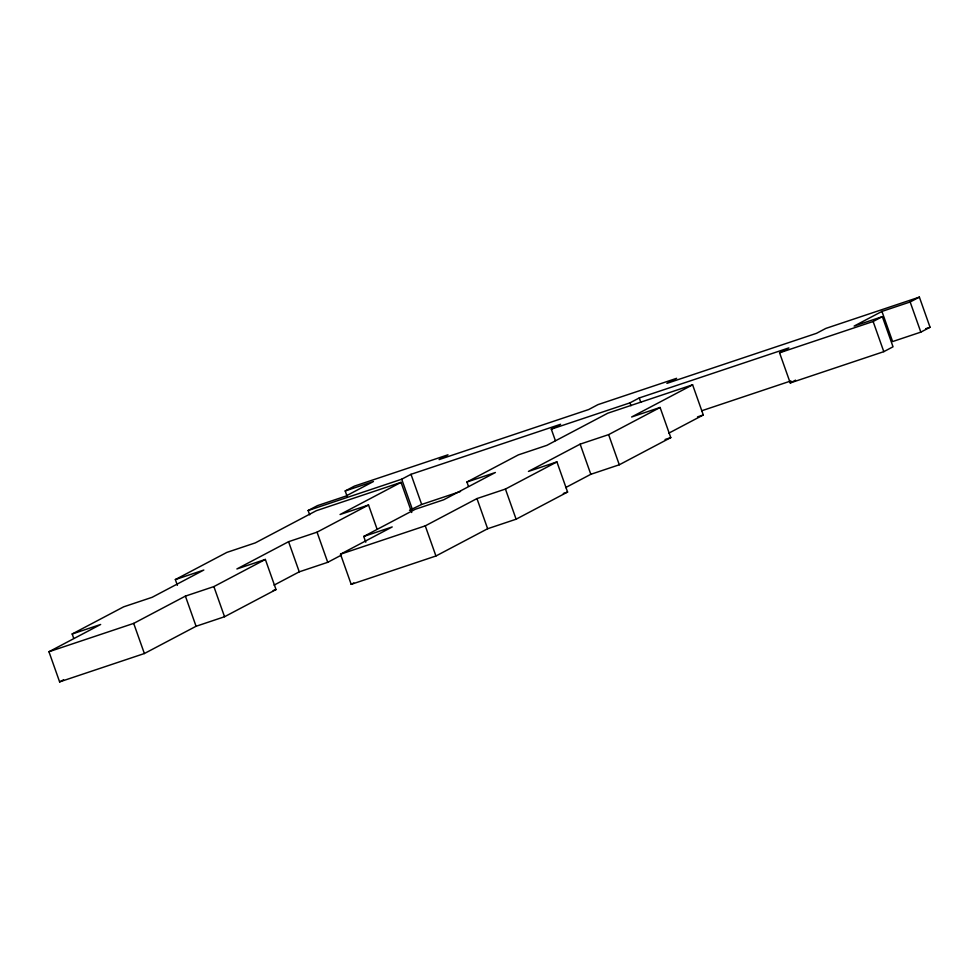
<?xml version="1.0" encoding="UTF-8"?>
<svg xmlns="http://www.w3.org/2000/svg" width="979" height="979" viewBox="0 0 979 979"><rect width="100%" height="100%" fill="white"/><g stroke="black" fill="none" stroke-linecap="round" stroke-linejoin="round"><path stroke-width="1.47" d="M73.694 638.296L72.177 633.988L123.648 606.833L152.124 597.312L203.828 570.035L175.351 579.568L177.383 585.307M175.351 579.568L226.834 552.413L255.311 542.88L316.303 510.708L401.047 482.353L411.718 512.506M347.227 496.708L345.195 490.968L354.422 486.11L447.978 454.807L439.094 459.579L588.697 409.528L597.985 404.621L676.636 378.31L666.907 383.364L816.523 333.313L825.811 328.418L919.379 297.114L930.05 327.267L920.835 332.126L892.615 341.561L881.932 311.42L910.152 301.973L919.379 297.114M309.67 514.819L308.14 510.512L317.392 505.641L345.636 496.182L373.44 481.521L345.195 490.968M377.172 529.406L368.532 505.005L317.049 532.16L288.572 541.693L236.881 568.958L265.358 559.437L276.029 589.578L224.546 616.733L196.069 626.266L144.378 653.531L59.621 681.886L48.95 651.733L100.653 624.467L72.177 633.988M308.14 510.512L401.708 479.208L410.996 474.313L560.612 424.262L551.312 429.169L555.387 440.648M48.95 651.733L133.695 623.39L185.398 596.113L213.875 586.592L265.358 559.437M401.047 482.353L340.056 514.526L368.532 505.005M59.621 681.886L63.598 679.793M409.503 510.316L421.668 504.454L460.509 491.458M365.767 542.195L363.735 536.455L415.218 509.3L443.695 499.779L495.386 472.502L466.922 482.023L468.439 486.33M466.922 482.023L518.393 454.868L546.869 445.347L607.861 413.175L692.606 384.82L703.289 414.974L668.816 433.159M274.071 585.124L299.256 571.834L327.732 562.313L340.925 555.35M565.629 487.591L590.814 474.301L619.291 464.78L670.774 437.613L660.091 407.472L608.62 434.627L580.143 444.148L528.44 471.425L556.916 461.904L567.587 492.045L516.117 519.2L487.64 528.733L435.936 555.999L351.192 584.353L340.508 554.2L392.212 526.935L363.735 536.455M551.312 429.169L629.962 402.858L639.25 397.951L788.866 347.9L779.565 352.807L790.249 382.948L883.804 351.657L893.032 346.786L882.348 316.645L854.129 326.08L881.932 311.42M340.508 554.2L425.265 525.858L476.957 498.58L505.433 489.059L556.916 461.904M692.606 384.82L631.614 416.993L660.091 407.472M351.192 584.353L353.835 582.958M779.565 352.807L873.133 321.504L882.348 316.645M790.249 382.948L795.56 380.158M925.73 328.711L930.05 327.267M701.71 410.776L790.91 380.941M697.537 416.895L703.289 414.974M665.071 439.522L670.774 437.613M273.178 590.533L276.029 589.578M563.317 493.477L567.587 492.045M910.152 301.973L920.835 332.126M873.133 321.504L883.804 351.657M639.25 397.951L640.78 402.259M629.962 402.858L630.978 405.722M608.62 434.627L619.291 464.78M580.143 444.148L590.814 474.301M505.433 489.059L516.117 519.2M476.957 498.58L487.64 528.733M410.996 474.313L421.668 504.454M425.265 525.858L435.936 555.999M401.708 479.208L412.379 509.361M317.049 532.16L327.732 562.313M288.572 541.693L299.256 571.834M213.875 586.592L224.546 616.733M185.398 596.113L196.069 626.266M133.695 623.39L144.378 653.531"/></g></svg>
